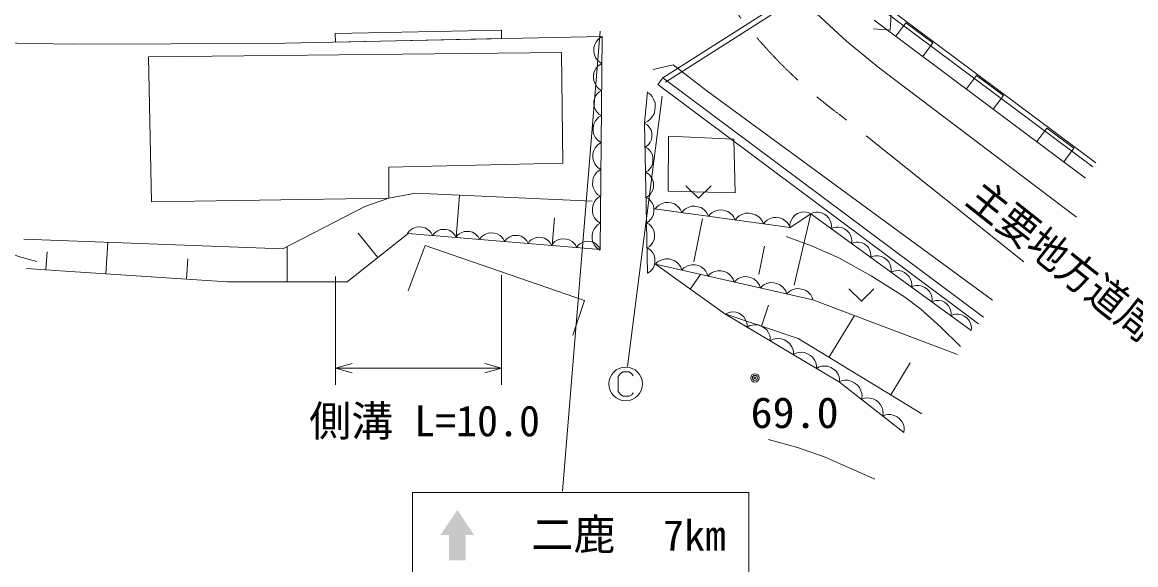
# Model space of a CAD drawing. Units: millimetres, scale not verified. Extents: x 40000 to 680000, y 20000 to 380000.
# Drawn here: x 79586 to 145808, y 242237 to 274482 of the extents above; entities that cross this region are included whole.
import ezdxf
from ezdxf.enums import TextEntityAlignment as Align

# ---------------------------------------------------------------- set-up
doc = ezdxf.new("R2010")
doc.units = ezdxf.units.MM
doc.header["$LTSCALE"] = 1000
doc.linetypes.add('CHAIN', pattern=[18.5, 12, -1.5, 3.5, -1.5])
for name, color, linetype, lineweight in [('M-BGD', 7, 'Continuous', 13), ('M-BGD-EXST', 7, 'Continuous', 13), ('M-BMK', 2, 'CHAIN', 13), ('M-STR-HTXT', 7, 'Continuous', 13), ('M-STR-STRC', 7, 'Continuous', 13)]:
    doc.layers.add(name, color=color, linetype=linetype, lineweight=lineweight)
doc.layers.add('M-BMK-HTXT', color=7, linetype='Continuous')
doc.styles.add('ＭＳ ゴシック', font='')
doc.styles.get('ＭＳ ゴシック').set_extended_font_data('MS Gothic')

msp = doc.modelspace()

# ---------------------------------------------------------------- hatches: boundary and pattern name
at = {"layer": 'M-STR-STRC'}
msp.add_hatch(color=256, dxfattribs=at).paths.add_polyline_path([(104461, 243999), (105461, 245499), (106461, 243999), (105961, 243999), (105961, 242499), (104961, 242499), (104961, 243999)])

# ---------------------------------------------------------------- linework, layer by layer
at = {"layer": 'M-BGD'}
for p, q in [((127973, 277730), (117676, 271179)), ((128134, 277477), (117837, 270926)), ((130303, 275546), (143264, 265890)), ((130303, 275546), (143264, 265890)), ((130482, 275787), (143444, 266131)), ((131209, 274022), (131334, 276018)), ((126314, 275481), (128602, 273358)), ((142830, 265223), (130245, 274618)), ((132139, 274452), (131541, 273651)), ((133742, 273256), (132139, 274452)), ((114071, 273636), (94294, 273230)), ((98205, 273810), (108079, 274013)), ((98205, 273810), (98215, 273310)), ((98215, 273310), (108090, 273513)), ((108079, 274013), (108090, 273513)), ((113910, 273541), (113813, 273446)), ((114071, 273636), (113910, 273541)), ((114071, 273636), (113953, 260981)), ((130211, 274084), (131209, 274022)), ((82581, 273176), (69179, 273443)), ((94294, 273230), (82581, 273176)), ((113584, 272936), (113582, 272744)), ((113618, 273128), (113584, 272936)), ((113716, 273319), (113618, 273128)), ((113813, 273446), (113716, 273319)), ((128602, 273358), (130562, 271756)), ((133144, 272454), (133742, 273256)), ((111657, 272694), (87090, 272422)), ((87090, 272422), (87278, 263800)), ((111741, 266102), (111657, 272694)), ((113582, 272744), (113613, 272552)), ((113613, 272552), (113707, 272359)), ((113707, 272359), (113802, 272230)), ((113802, 272230), (113897, 272133)), ((113603, 271528), (113569, 271336)), ((113701, 271719), (113603, 271528)), ((113798, 271846), (113701, 271719)), ((113895, 271941), (113798, 271846)), ((114056, 272036), (113895, 271941)), ((113897, 272133), (114056, 272036)), ((117108, 271677), (118307, 271944)), ((118307, 271944), (120305, 270411)), ((130562, 271756), (142291, 262897)), ((113569, 271336), (113568, 271144)), ((113568, 271144), (113598, 270952)), ((113598, 270952), (113692, 270759)), ((117377, 270778), (117676, 271179)), ((136753, 256962), (117676, 271179)), ((136334, 271320), (135736, 270519)), ((137937, 270124), (136334, 271320)), ((113692, 270759), (113787, 270630)), ((113799, 270258), (113708, 270139)), ((113787, 270630), (113882, 270533)), ((113890, 270347), (113799, 270258)), ((113882, 270533), (114041, 270436)), ((114041, 270436), (113890, 270347)), ((116602, 268515), (116778, 270339)), ((116944, 270182), (116775, 270306)), ((136455, 256561), (117377, 270778)), ((120305, 270411), (126301, 266015)), ((113585, 269780), (113583, 269600)), ((113583, 269600), (113612, 269420)), ((113617, 269960), (113585, 269780)), ((113708, 270139), (113617, 269960)), ((117041, 270064), (116944, 270182)), ((117135, 269910), (117041, 270064)), ((117221, 269685), (117135, 269910)), ((117236, 269466), (117221, 269685)), ((137338, 269323), (137937, 270124)), ((113612, 269420), (113700, 269239)), ((113700, 269239), (113789, 269118)), ((113789, 269118), (113878, 269027)), ((114027, 268936), (113866, 268841)), ((113878, 269027), (114027, 268936)), ((117031, 268835), (117159, 269040)), ((117159, 269040), (117216, 269251)), ((117216, 269251), (117236, 269466)), ((113541, 268236), (113539, 268044)), ((113574, 268428), (113541, 268236)), ((113672, 268619), (113574, 268428)), ((113769, 268746), (113672, 268619)), ((113866, 268841), (113769, 268746)), ((116602, 268515), (116791, 268605)), ((116778, 259568), (116602, 268515)), ((116744, 268385), (116603, 268466)), ((116830, 268303), (116744, 268385)), ((116791, 268605), (116909, 268702)), ((116916, 268192), (116830, 268303)), ((116909, 268702), (117031, 268835)), ((113539, 268044), (113569, 267852)), ((113569, 267852), (113663, 267659)), ((113663, 267659), (113758, 267530)), ((117004, 268026), (116916, 268192)), ((117035, 267859), (117004, 268026)), ((117013, 267522), (117038, 267691)), ((117038, 267691), (117035, 267859)), ((118017, 267713), (118001, 264435)), ((121912, 267535), (118017, 267713)), ((140529, 268189), (139931, 267387)), ((142132, 266992), (140529, 268189)), ((113657, 267019), (113559, 266828)), ((113754, 267146), (113657, 267019)), ((113851, 267241), (113754, 267146)), ((113758, 267530), (113853, 267433)), ((114012, 267336), (113851, 267241)), ((113853, 267433), (114012, 267336)), ((116630, 267067), (116769, 267153)), ((116782, 266980), (116630, 267067)), ((116769, 267153), (116851, 267239)), ((116874, 266891), (116782, 266980)), ((116851, 267239), (116933, 267353)), ((116966, 266773), (116874, 266891)), ((116933, 267353), (117013, 267522)), ((121977, 264337), (121912, 267535)), ((141533, 266191), (142132, 266992)), ((113526, 266636), (113524, 266444)), ((113524, 266444), (113554, 266252)), ((113559, 266828), (113526, 266636)), ((113554, 266252), (113648, 266059)), ((117060, 266595), (116966, 266773)), ((117093, 266416), (117060, 266595)), ((117070, 266055), (117097, 266236)), ((117097, 266236), (117093, 266416)), ((101382, 265872), (111741, 266102)), ((101382, 264031), (101382, 265872)), ((113648, 266059), (113743, 265930)), ((113836, 265641), (113740, 265546)), ((113743, 265930), (113838, 265833)), ((113997, 265736), (113836, 265641)), ((113838, 265833), (113997, 265736)), ((116660, 265567), (116808, 265660)), ((116812, 265480), (116660, 265567)), ((116808, 265660), (116896, 265752)), ((116896, 265752), (116984, 265873)), ((116984, 265873), (117070, 266055)), ((126301, 266015), (137293, 257954)), ((113511, 265036), (113509, 264844)), ((113545, 265228), (113511, 265036)), ((113642, 265419), (113545, 265228)), ((113740, 265546), (113642, 265419)), ((116903, 265392), (116812, 265480)), ((116996, 265273), (116903, 265392)), ((117089, 265095), (116996, 265273)), ((117123, 264916), (117089, 265095)), ((117126, 264736), (117123, 264916)), ((101382, 264031), (102965, 264319)), ((102965, 264319), (113480, 263845)), ((113509, 264844), (113539, 264652)), ((113539, 264652), (113633, 264459)), ((113633, 264459), (113728, 264330)), ((113728, 264330), (113823, 264233)), ((113823, 264233), (113982, 264136)), ((116838, 264160), (116926, 264252)), ((116926, 264252), (117014, 264374)), ((117014, 264374), (117100, 264555)), ((117100, 264555), (117126, 264736)), ((118001, 264435), (121977, 264337)), ((119054, 264751), (119804, 264031)), ((119804, 264031), (120554, 264751)), ((87278, 263800), (101382, 264031)), ((99968, 263530), (101382, 264031)), ((105389, 261687), (105596, 264200)), ((113530, 263628), (113496, 263437)), ((113627, 263819), (113530, 263628)), ((113725, 263946), (113627, 263819)), ((113822, 264041), (113725, 263946)), ((113982, 264136), (113822, 264041)), ((116690, 264067), (116838, 264160)), ((116841, 263980), (116690, 264067)), ((116933, 263892), (116841, 263980)), ((117025, 263774), (116933, 263892)), ((117119, 263596), (117025, 263774)), ((117153, 263416), (117119, 263596)), ((117456, 263615), (117348, 263534)), ((117596, 263693), (117456, 263615)), ((117800, 263762), (117596, 263693)), ((117994, 263767), (117800, 263762)), ((118184, 263741), (117994, 263767)), ((118370, 263683), (118184, 263741)), ((118547, 263561), (118370, 263683)), ((95078, 261006), (99968, 263530)), ((113496, 263437), (113494, 263245)), ((113494, 263245), (113524, 263052)), ((113524, 263052), (113619, 262859)), ((117043, 262874), (117130, 263056)), ((117130, 263056), (117156, 263236)), ((117156, 263236), (117153, 263416)), ((125254, 262276), (117190, 263394)), ((117348, 263534), (117231, 263388)), ((118661, 263448), (118547, 263561)), ((118743, 263340), (118661, 263448)), ((118816, 263168), (118743, 263340)), ((118933, 263314), (118816, 263168)), ((119041, 263396), (118933, 263314)), ((119181, 263473), (119041, 263396)), ((119385, 263542), (119181, 263473)), ((119579, 263547), (119385, 263542)), ((119769, 263521), (119579, 263547)), ((119955, 263463), (119769, 263521)), ((120132, 263341), (119955, 263463)), ((120246, 263229), (120132, 263341)), ((120328, 263120), (120246, 263229)), ((120401, 262949), (120328, 263120)), ((120518, 263094), (120401, 262949)), ((120626, 263176), (120518, 263094)), ((120766, 263253), (120626, 263176)), ((120969, 263322), (120766, 263253)), ((121164, 263327), (120969, 263322)), ((121354, 263301), (121164, 263327)), ((121540, 263243), (121354, 263301)), ((121717, 263122), (121540, 263243)), ((121831, 263009), (121717, 263122)), ((121912, 262901), (121831, 263009)), ((122225, 262970), (122110, 262883)), ((122374, 263053), (122225, 262970)), ((122590, 263126), (122374, 263053)), ((122796, 263131), (122590, 263126)), ((122999, 263103), (122796, 263131)), ((123196, 263042), (122999, 263103)), ((123384, 262913), (123196, 263042)), ((123505, 262793), (123384, 262913)), ((126490, 263100), (125254, 262276)), ((125542, 263008), (125409, 262883)), ((126490, 263100), (125490, 258862)), ((125692, 263108), (125542, 263008)), ((125858, 263183), (125692, 263108)), ((126058, 263208), (125858, 263183)), ((126207, 263199), (126058, 263208)), ((126332, 263175), (126207, 263199)), ((126490, 263100), (126332, 263175)), ((126649, 263170), (126488, 263102)), ((136026, 256154), (126490, 263100)), ((126774, 263190), (126649, 263170)), ((126924, 263192), (126774, 263190)), ((127123, 263158), (126924, 263192)), ((127286, 263077), (127123, 263158)), ((127432, 262971), (127286, 263077)), ((127559, 262840), (127432, 262971)), ((103005, 262305), (102818, 262230)), ((103187, 262320), (103005, 262305)), ((103366, 262305), (103187, 262320)), ((103543, 262261), (103366, 262305)), ((103715, 262156), (103543, 262261)), ((111098, 261216), (111233, 262852)), ((113710, 262346), (113613, 262219)), ((113619, 262859), (113713, 262730)), ((113807, 262442), (113710, 262346)), ((113713, 262730), (113808, 262634)), ((113968, 262536), (113807, 262442)), ((113808, 262634), (113968, 262536)), ((116719, 262567), (116867, 262660)), ((116871, 262480), (116719, 262567)), ((116867, 262660), (116956, 262752)), ((116963, 262392), (116871, 262480)), ((116956, 262752), (117043, 262874)), ((117055, 262274), (116963, 262392)), ((117149, 262096), (117055, 262274)), ((119530, 260245), (120042, 262825)), ((121986, 262729), (121912, 262901)), ((122110, 262883), (121986, 262729)), ((123592, 262678), (123505, 262793)), ((123669, 262495), (123592, 262678)), ((123786, 262641), (123669, 262495)), ((123895, 262723), (123786, 262641)), ((124035, 262800), (123895, 262723)), ((124238, 262869), (124035, 262800)), ((124433, 262874), (124238, 262869)), ((124623, 262848), (124433, 262874)), ((124809, 262790), (124623, 262848)), ((124986, 262668), (124809, 262790)), ((125099, 262556), (124986, 262668)), ((125181, 262447), (125099, 262556)), ((125254, 262276), (125181, 262447)), ((125259, 262567), (125234, 262442)), ((125234, 262442), (125242, 262268)), ((125309, 262709), (125259, 262567)), ((125409, 262883), (125309, 262709)), ((127652, 262662), (127559, 262840)), ((127696, 262518), (127652, 262662)), ((127716, 262393), (127696, 262518)), ((127700, 262218), (127716, 262393)), ((127861, 262287), (127700, 262218)), ((127987, 262306), (127861, 262287)), ((128137, 262309), (127987, 262306)), ((128335, 262275), (128137, 262309)), ((128499, 262194), (128335, 262275)), ((79673, 261585), (95078, 261006)), ((102534, 261922), (98916, 259061)), ((100725, 260492), (99570, 261953)), ((102594, 262068), (102492, 261926)), ((113953, 260981), (102534, 261922)), ((113953, 260981), (102534, 261922)), ((102691, 262150), (102594, 262068)), ((102818, 262230), (102691, 262150)), ((103827, 262057), (103715, 262156)), ((103910, 261960), (103827, 262057)), ((103987, 261803), (103910, 261960)), ((104082, 261935), (103987, 261803)), ((104173, 262012), (104082, 261935)), ((104291, 262087), (104173, 262012)), ((104466, 262156), (104291, 262087)), ((104635, 262171), (104466, 262156)), ((104803, 262157), (104635, 262171)), ((104968, 262115), (104803, 262157)), ((105128, 262018), (104968, 262115)), ((105233, 261925), (105128, 262018)), ((105310, 261834), (105233, 261925)), ((105382, 261688), (105310, 261834)), ((105477, 261820), (105382, 261688)), ((105568, 261897), (105477, 261820)), ((105687, 261971), (105568, 261897)), ((105861, 262041), (105687, 261971)), ((106031, 262055), (105861, 262041)), ((106198, 262042), (106031, 262055)), ((106363, 262000), (106198, 262042)), ((106524, 261902), (106363, 262000)), ((106628, 261810), (106524, 261902)), ((106705, 261719), (106628, 261810)), ((106777, 261572), (106705, 261719)), ((106879, 261715), (106777, 261572)), ((106977, 261797), (106879, 261715)), ((107104, 261877), (106977, 261797)), ((107290, 261952), (107104, 261877)), ((107472, 261967), (107290, 261952)), ((107652, 261952), (107472, 261967)), ((107829, 261907), (107652, 261952)), ((108001, 261803), (107829, 261907)), ((108113, 261703), (108001, 261803)), ((108195, 261606), (108113, 261703)), ((108272, 261449), (108195, 261606)), ((108368, 261582), (108272, 261449)), ((108458, 261659), (108368, 261582)), ((108577, 261733), (108458, 261659)), ((108751, 261803), (108577, 261733)), ((108921, 261817), (108751, 261803)), ((109088, 261803), (108921, 261817)), ((109253, 261762), (109088, 261803)), ((109414, 261664), (109253, 261762)), ((109519, 261571), (109414, 261664)), ((109972, 261618), (109853, 261544)), ((110146, 261688), (109972, 261618)), ((110316, 261702), (110146, 261688)), ((110484, 261688), (110316, 261702)), ((110649, 261647), (110484, 261688)), ((110809, 261549), (110649, 261647)), ((111576, 261598), (111389, 261523)), ((111758, 261613), (111576, 261598)), ((111937, 261598), (111758, 261613)), ((112114, 261554), (111937, 261598)), ((113481, 261837), (113479, 261645)), ((113479, 261645), (113509, 261452)), ((113515, 262028), (113481, 261837)), ((113613, 262219), (113515, 262028)), ((117182, 261916), (117149, 262096)), ((117159, 261556), (117186, 261736)), ((117186, 261736), (117182, 261916)), ((128644, 262088), (128499, 262194)), ((128772, 261957), (128644, 262088)), ((128864, 261779), (128772, 261957)), ((128908, 261635), (128864, 261779)), ((128928, 261509), (128908, 261635)), ((84550, 259534), (84672, 261397)), ((95341, 259061), (95341, 261142)), ((102541, 258522), (103547, 261214)), ((103547, 261214), (113027, 257937)), ((109595, 261481), (109519, 261571)), ((109668, 261334), (109595, 261481)), ((109763, 261467), (109668, 261334)), ((109853, 261544), (109763, 261467)), ((110914, 261456), (110809, 261549)), ((110991, 261365), (110914, 261456)), ((111063, 261219), (110991, 261365)), ((111165, 261361), (111063, 261219)), ((111262, 261443), (111165, 261361)), ((111389, 261523), (111262, 261443)), ((112286, 261449), (112114, 261554)), ((112398, 261350), (112286, 261449)), ((112480, 261253), (112398, 261350)), ((112558, 261096), (112480, 261253)), ((112653, 261228), (112558, 261096)), ((112744, 261305), (112653, 261228)), ((112862, 261380), (112744, 261305)), ((113037, 261450), (112862, 261380)), ((113206, 261464), (113037, 261450)), ((113374, 261450), (113206, 261464)), ((113539, 261408), (113374, 261450)), ((113509, 261452), (113604, 261259)), ((113699, 261311), (113539, 261408)), ((113604, 261259), (113698, 261131)), ((113698, 261131), (113794, 261034)), ((113804, 261218), (113699, 261311)), ((113794, 261034), (113953, 260936)), ((113881, 261127), (113804, 261218)), ((113953, 260981), (113881, 261127)), ((116749, 261068), (116897, 261161)), ((116901, 260981), (116749, 261068)), ((116897, 261161), (116985, 261252)), ((116992, 260892), (116901, 260981)), ((116985, 261252), (117073, 261374)), ((117073, 261374), (117159, 261556)), ((123385, 259480), (123721, 261171)), ((128913, 261335), (128928, 261509)), ((129063, 261399), (128913, 261335)), ((129180, 261417), (129063, 261399)), ((129320, 261419), (129180, 261417)), ((129505, 261388), (129320, 261419)), ((129658, 261312), (129505, 261388)), ((129794, 261213), (129658, 261312)), ((129913, 261092), (129794, 261213)), ((129999, 260925), (129913, 261092)), ((130040, 260791), (129999, 260925)), ((80988, 259771), (81060, 260827)), ((89361, 259219), (89439, 260417)), ((117085, 260774), (116992, 260892)), ((117178, 260596), (117085, 260774)), ((117212, 260417), (117178, 260596)), ((117215, 260237), (117212, 260417)), ((117489, 260306), (117374, 260234)), ((117635, 260371), (117489, 260306)), ((117843, 260423), (117635, 260371)), ((118038, 260411), (117843, 260423)), ((118225, 260369), (118038, 260411)), ((118405, 260295), (118225, 260369)), ((118571, 260159), (118405, 260295)), ((130059, 260674), (130040, 260791)), ((130044, 260511), (130059, 260674)), ((130205, 260579), (130044, 260511)), ((130331, 260599), (130205, 260579)), ((130481, 260601), (130331, 260599)), ((130679, 260568), (130481, 260601)), ((130843, 260486), (130679, 260568)), ((130988, 260380), (130843, 260486)), ((131116, 260250), (130988, 260380)), ((82144, 259692), (79831, 259850)), ((91766, 259061), (82144, 259692)), ((116778, 259568), (116927, 259661)), ((116927, 259661), (117015, 259753)), ((117015, 259753), (117102, 259874)), ((117102, 259874), (117189, 260056)), ((117189, 260056), (117215, 260237)), ((117374, 260234), (117245, 260099)), ((126608, 257979), (117249, 260098)), ((121369, 257155), (117249, 260098)), ((118675, 260037), (118571, 260159)), ((118747, 259923), (118675, 260037)), ((118806, 259745), (118747, 259923)), ((118934, 259880), (118806, 259745)), ((119049, 259953), (118934, 259880)), ((119195, 260018), (119049, 259953)), ((119404, 260069), (119195, 260018)), ((119598, 260058), (119404, 260069)), ((119785, 260016), (119598, 260058)), ((119966, 259942), (119785, 260016)), ((120132, 259806), (119966, 259942)), ((120235, 259684), (120132, 259806)), ((120308, 259569), (120235, 259684)), ((120610, 259599), (120495, 259527)), ((120756, 259665), (120610, 259599)), ((120964, 259716), (120756, 259665)), ((121159, 259705), (120964, 259716)), ((121346, 259662), (121159, 259705)), ((121526, 259589), (121346, 259662)), ((131208, 260071), (131116, 260250)), ((131252, 259928), (131208, 260071)), ((131272, 259802), (131252, 259928)), ((131257, 259628), (131272, 259802)), ((131418, 259696), (131257, 259628)), ((131543, 259716), (131418, 259696)), ((131693, 259718), (131543, 259716)), ((131892, 259685), (131693, 259718)), ((132055, 259603), (131892, 259685)), ((132201, 259497), (132055, 259603)), ((98916, 259061), (91766, 259061)), ((119309, 258626), (119927, 259491)), ((120366, 259392), (120308, 259569)), ((120495, 259527), (120366, 259392)), ((121692, 259453), (121526, 259589)), ((121796, 259331), (121692, 259453)), ((121868, 259216), (121796, 259331)), ((121927, 259039), (121868, 259216)), ((122055, 259174), (121927, 259039)), ((122170, 259246), (122055, 259174)), ((122316, 259311), (122170, 259246)), ((122525, 259363), (122316, 259311)), ((122719, 259351), (122525, 259363)), ((122906, 259309), (122719, 259351)), ((123087, 259235), (122906, 259309)), ((123253, 259099), (123087, 259235)), ((123356, 258978), (123253, 259099)), ((123429, 258863), (123356, 258978)), ((123877, 258958), (123731, 258893)), ((124085, 259009), (123877, 258958)), ((124280, 258998), (124085, 259009)), ((124467, 258956), (124280, 258998)), ((124647, 258882), (124467, 258956)), ((132328, 259367), (132201, 259497)), ((132421, 259188), (132328, 259367)), ((132465, 259045), (132421, 259188)), ((132485, 258919), (132465, 259045)), ((123487, 258685), (123429, 258863)), ((123616, 258820), (123487, 258685)), ((123731, 258893), (123616, 258820)), ((124813, 258746), (124647, 258882)), ((124917, 258624), (124813, 258746)), ((124989, 258509), (124917, 258624)), ((125048, 258332), (124989, 258509)), ((125176, 258467), (125048, 258332)), ((125291, 258539), (125176, 258467)), ((125437, 258605), (125291, 258539)), ((125646, 258656), (125437, 258605)), ((125840, 258645), (125646, 258656)), ((126027, 258602), (125840, 258645)), ((126208, 258529), (126027, 258602)), ((126374, 258393), (126208, 258529)), ((126477, 258271), (126374, 258393)), ((126550, 258156), (126477, 258271)), ((128742, 258633), (129492, 257913)), ((129492, 257913), (130242, 258633)), ((132469, 258745), (132485, 258919)), ((132630, 258813), (132469, 258745)), ((132756, 258833), (132630, 258813)), ((132906, 258835), (132756, 258833)), ((133104, 258802), (132906, 258835)), ((133268, 258720), (133104, 258802)), ((133413, 258614), (133268, 258720)), ((133541, 258484), (133413, 258614)), ((133633, 258305), (133541, 258484)), ((133677, 258162), (133633, 258305)), ((113027, 257937), (112325, 255877)), ((123547, 256419), (123971, 257675)), ((126608, 257979), (126550, 258156)), ((126608, 257979), (135202, 254741)), ((133697, 258036), (133677, 258162)), ((133682, 257862), (133697, 258036)), ((133832, 257925), (133682, 257862)), ((133949, 257944), (133832, 257925)), ((134089, 257946), (133949, 257944)), ((134274, 257915), (134089, 257946)), ((134427, 257838), (134274, 257915)), ((134563, 257739), (134427, 257838)), ((134682, 257618), (134563, 257739)), ((134768, 257451), (134682, 257618)), ((128197, 253093), (121369, 257155)), ((125725, 255683), (121369, 257155)), ((121562, 257215), (121408, 257132)), ((121685, 257246), (121562, 257215)), ((121834, 257262), (121685, 257246)), ((122035, 257248), (121834, 257262)), ((122205, 257181), (122035, 257248)), ((122360, 257089), (122205, 257181)), ((122499, 256972), (122360, 257089)), ((122608, 256802), (122499, 256972)), ((127564, 254565), (129075, 257049)), ((134809, 257317), (134768, 257451)), ((134828, 257200), (134809, 257317)), ((134813, 257037), (134828, 257200)), ((134974, 257106), (134813, 257037)), ((135100, 257125), (134974, 257106)), ((135250, 257127), (135100, 257125)), ((135448, 257094), (135250, 257127)), ((135612, 257012), (135448, 257094)), ((135757, 256906), (135612, 257012)), ((122665, 256664), (122608, 256802)), ((122696, 256540), (122665, 256664)), ((122697, 256365), (122696, 256540)), ((122861, 256454), (122697, 256365)), ((122993, 256487), (122861, 256454)), ((123152, 256504), (122993, 256487)), ((123366, 256489), (123152, 256504)), ((123547, 256418), (123366, 256489)), ((123712, 256320), (123547, 256418)), ((123861, 256194), (123712, 256320)), ((135885, 256776), (135757, 256906)), ((135977, 256597), (135885, 256776)), ((136021, 256454), (135977, 256597)), ((136041, 256328), (136021, 256454)), ((136026, 256154), (136041, 256328)), ((123977, 256013), (123861, 256194)), ((124038, 255865), (123977, 256013)), ((124071, 255734), (124038, 255865)), ((124072, 255547), (124071, 255734)), ((124236, 255636), (124072, 255547)), ((124368, 255669), (124236, 255636)), ((124527, 255686), (124368, 255669)), ((124741, 255671), (124527, 255686)), ((124922, 255600), (124741, 255671)), ((133083, 251210), (125725, 255683)), ((125087, 255502), (124922, 255600)), ((125236, 255376), (125087, 255502)), ((125352, 255195), (125236, 255376)), ((125413, 255047), (125352, 255195)), ((125446, 254916), (125413, 255047)), ((125447, 254729), (125446, 254916)), ((125611, 254818), (125447, 254729)), ((125743, 254851), (125611, 254818)), ((125902, 254868), (125743, 254851)), ((126116, 254853), (125902, 254868)), ((126297, 254782), (126116, 254853)), ((126462, 254684), (126297, 254782)), ((126611, 254558), (126462, 254684)), ((126727, 254377), (126611, 254558)), ((126788, 254230), (126727, 254377)), ((126821, 254098), (126788, 254230)), ((126822, 253911), (126821, 254098)), ((126986, 254000), (126822, 253911)), ((127118, 254033), (126986, 254000)), ((127277, 254050), (127118, 254033)), ((127491, 254035), (127277, 254050)), ((127673, 253964), (127491, 254035)), ((127838, 253866), (127673, 253964)), ((127986, 253740), (127838, 253866)), ((128102, 253560), (127986, 253740)), ((131243, 252328), (132402, 254234)), ((128163, 253412), (128102, 253560)), ((128197, 253280), (128163, 253412)), ((128353, 253187), (128168, 253116)), ((128197, 253093), (128197, 253280)), ((132023, 250092), (128197, 253093)), ((128497, 253204), (128353, 253187)), ((128666, 253201), (128497, 253204)), ((128890, 253155), (128666, 253201)), ((129071, 253056), (128890, 253155)), ((129232, 252930), (129071, 253056)), ((129371, 252777), (129232, 252930)), ((129469, 252571), (129371, 252777)), ((129513, 252407), (129469, 252571)), ((129530, 252264), (129513, 252407)), ((129506, 252067), (129530, 252264)), ((129680, 252133), (129506, 252067)), ((129815, 252150), (129680, 252133)), ((129975, 252146), (129815, 252150)), ((130185, 252103), (129975, 252146)), ((130356, 252010), (130185, 252103)), ((130507, 251891), (130356, 252010)), ((130638, 251748), (130507, 251891)), ((130730, 251554), (130638, 251748)), ((130771, 251399), (130730, 251554)), ((130764, 251079), (130788, 251264)), ((130939, 251146), (130764, 251079)), ((130788, 251264), (130771, 251399)), ((131073, 251162), (130939, 251146)), ((131233, 251159), (131073, 251162)), ((131444, 251116), (131233, 251159)), ((131615, 251022), (131444, 251116)), ((131766, 250904), (131615, 251022)), ((131897, 250760), (131766, 250904)), ((131989, 250566), (131897, 250760)), ((132030, 250411), (131989, 250566)), ((132046, 250277), (132030, 250411)), ((132023, 250092), (132046, 250277))]:
    msp.add_line(p, q, dxfattribs=at)
for points in [[(74363, 263372), (75167, 263240), (75926, 263007), (76387, 262752), (77012, 262243), (77824, 261456), (78633, 260856), (79364, 260552), (80149, 260342), (80462, 260270)], [(125019, 261746), (126526, 261200), (128147, 260484), (130069, 259409), (132065, 258168), (133029, 257425), (134218, 256354), (135378, 255212)], [(123962, 249689), (125697, 249202), (127337, 248638), (130284, 247314)]]:
    msp.add_lwpolyline(points, dxfattribs=at)
for radius in [250, 150, 50]:
    msp.add_circle((123158, 253344), radius, dxfattribs=at)
at = {"layer": 'M-BGD-EXST'}
for p, q in [((115578, 254019), (117652, 270087)), ((115314, 253704), (115154, 253584)), ((115674, 253704), (115314, 253704)), ((115834, 253584), (115674, 253704)), ((115154, 253584), (115034, 253424)), ((115034, 253424), (115034, 252544)), ((115914, 253464), (115834, 253584)), ((115034, 252544), (115154, 252384)), ((115154, 252384), (115314, 252264)), ((115674, 252264), (115834, 252344)), ((115834, 252344), (115914, 252464)), ((115314, 252264), (115674, 252264))]:
    msp.add_line(p, q, dxfattribs=at)
msp.add_circle((115474, 252984), 1000, dxfattribs=at)
at = {"layer": 'M-BMK'}
msp.add_line((139157, 260245), (128275, 268933), dxfattribs=at)
msp.add_arc((146045, 293104), 30000, 159.53848, 233.67824, dxfattribs=at)
at = {"layer": 'M-STR-HTXT'}
for p, q in [((98215, 259380), (98215, 252923)), ((108090, 252923), (108090, 259458)), ((98215, 253923), (99215, 254203)), ((99215, 253643), (98215, 253923)), ((98215, 253923), (108090, 253923)), ((107090, 254203), (108090, 253923)), ((108090, 253923), (107090, 253643))]:
    msp.add_line(p, q, dxfattribs=at)
at = {"layer": 'M-STR-STRC'}
for p, q in [((113963, 273957), (111713, 246603)), ((102802, 246531), (122802, 246531)), ((102802, 236531), (102802, 246531)), ((122802, 246531), (122802, 236531))]:
    msp.add_line(p, q, dxfattribs=at)

# ---------------------------------------------------------------- texts
at = {"layer": 'M-BGD', "style": 'ＭＳ ゴシック', "width": 1.05}
msp.add_text('69.0', height=1833, dxfattribs=at).set_placement((122902, 249813), align=Align.BOTTOM_LEFT)
at = {"layer": 'M-BMK-HTXT', "style": 'ＭＳ ゴシック', "width": 0.9}
msp.add_text('主要地方道周東美川線', height=1833, rotation=321.6, dxfattribs=at).set_placement((135281, 263337), align=Align.BOTTOM_LEFT)
at = {"layer": 'M-STR-HTXT', "style": 'ＭＳ ゴシック'}
msp.add_text('側溝 L=10.0', height=1833, dxfattribs=at).set_placement((96647, 249322), align=Align.BOTTOM_LEFT)
at = {"layer": 'M-STR-STRC', "style": 'ＭＳ ゴシック'}
for s, p in [('二鹿', (109866, 242574)), ('7km', (117694, 242515))]:
    msp.add_text(s, height=1833, dxfattribs=at).set_placement(p, align=Align.BOTTOM_LEFT)

doc.saveas('drawing.dxf')
